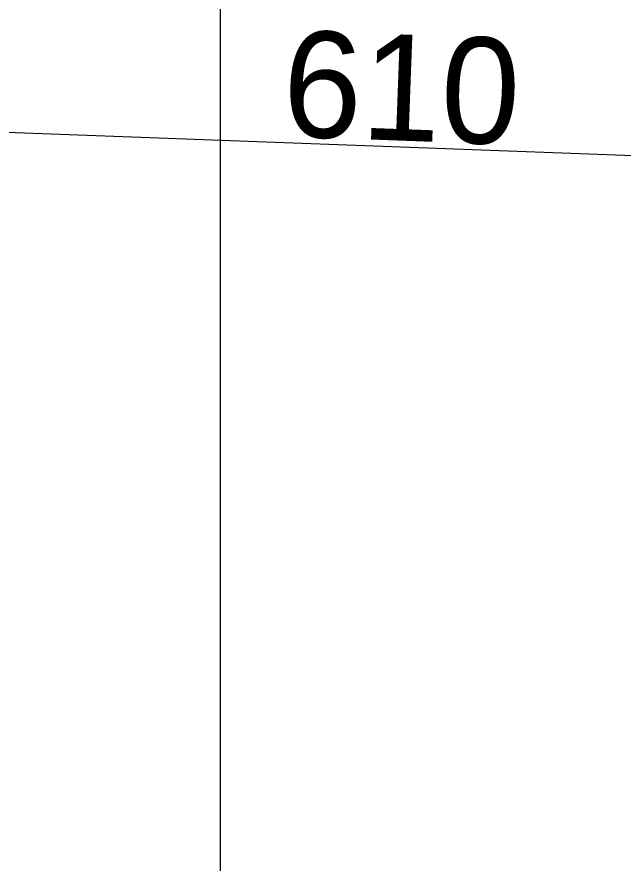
# Model space of a CAD drawing. Header units: centimetres. Extents: x 63871 to 181827, y -95930 to 42199.
# Drawn here: x 154026 to 154426, y 22316 to 22874 of the extents above; entities that cross this region are included whole.
import ezdxf

# ---------------------------------------------------------------- set-up
doc = ezdxf.new("R2010")
doc.units = ezdxf.units.CM
doc.layers.add('ARA SINIRLAR', color=225, linetype='Continuous', lineweight=15)
doc.layers.add('OLUK', color=222, linetype='Continuous', lineweight=15)
doc.layers.add('Dıış Ölçü', color=140, linetype='Continuous')
doc.styles.add('RomanS', font='')
doc.styles.get('RomanS').set_extended_font_data('Stylus BT')
doc.dimstyles.new('BÖYÜK', dxfattribs={"dimtxt": 70, "dimasz": 5, "dimexe": 5, "dimexo": 5, "dimgap": 2, "dimtad": 3, "dimdec": 0, "dimzin": 0, "dimdsep": 46, "dimtxsty": 'RomanS', "dimblk": 'DOT', "dimcen": 5, "dimadec": 0, "dimazin": 0, "dimtfac": 1, "dimtdec": 0, "dimtix": 1, "dimtofl": 0, "dimtmove": 1, "dimatfit": 0, "dimldrblk": 'DOT', "dimfxl": 10, "dimfxlon": 1, "dimtolj": 1, "dimtzin": 0, "dimarcsym": 0})

# ---------------------------------------------------------------- blocks, each defined once
blk = doc.blocks.new('_Dot')
at = {"color": 0, "linetype": 'ByBlock', "lineweight": -2}
blk.add_line((-0.5, 0), (-1, 0), dxfattribs=at)
at = {"color": 0, "linetype": 'ByBlock', "const_width": 0.5}
blk.add_lwpolyline([(-0.25, 0, 1), (0.25, 0, 1)], format="xyb", close=True, dxfattribs=at)
blk = doc.blocks.new('*D192')
at = {"layer": 'Defpoints', "color": 0, "transparency": 16777216}
for p in [(-2455.08, 6617.46), (-1845.4, 6594.82), (-1845.4, 6594.82)]:
    blk.add_point(p, dxfattribs=at)
at = {"layer": 'Dıış Ölçü', "color": 0, "lineweight": -2, "transparency": 16777216}
for p, q in [((-2455.08, 6617.46), (-2454.9, 6622.46)), ((-2450.09, 6617.27), (-1850.4, 6595)), ((-1845.4, 6594.82), (-1845.21, 6599.81))]:
    blk.add_line(p, q, dxfattribs=at)
at = {"layer": 'Dıış Ölçü', "color": 0, "lineweight": -2, "transparency": 16777216, "xscale": 5, "yscale": 5, "zscale": 5}
for p, rotation in [((-2455.08, 6617.46), 177.8731903117578), ((-1845.4, 6594.82), 357.8731903117577)]:
    blk.add_blockref('_Dot', p, dxfattribs=dict(at, rotation=rotation))
at = {"layer": 'Dıış Ölçü', "color": 0, "transparency": 16777216, "insert": (-2148.81, 6644.67), "char_height": 70, "attachment_point": 5, "rotation": 357.8732, "style": 'RomanS'}
blk.add_mtext('\\A1;610', dxfattribs=at)
blk = doc.blocks.new('yerleşim planı')
at = {"layer": 'ARA SINIRLAR'}
blk.add_line((-2268.54, 7045.05), (-2268.54, 5563.25), dxfattribs=at)
at = {"layer": 'Dıış Ölçü'}
dim = blk.add_aligned_dim(p1=(-2455.08, 6617.46), p2=(-1845.4, 6594.82), distance=0, dimstyle='BÖYÜK', dxfattribs=at)
dim.commit()
dim.dimension.update_dxf_attribs({"geometry": '*D192', "text_midpoint": (-2148.81, 6644.67)})

msp = doc.modelspace()

# ---------------------------------------------------------------- block references
at = {"layer": 'OLUK'}
msp.add_blockref('yerleşim planı', (156428.79, 16182.58), dxfattribs=at)

doc.saveas('drawing.dxf')
